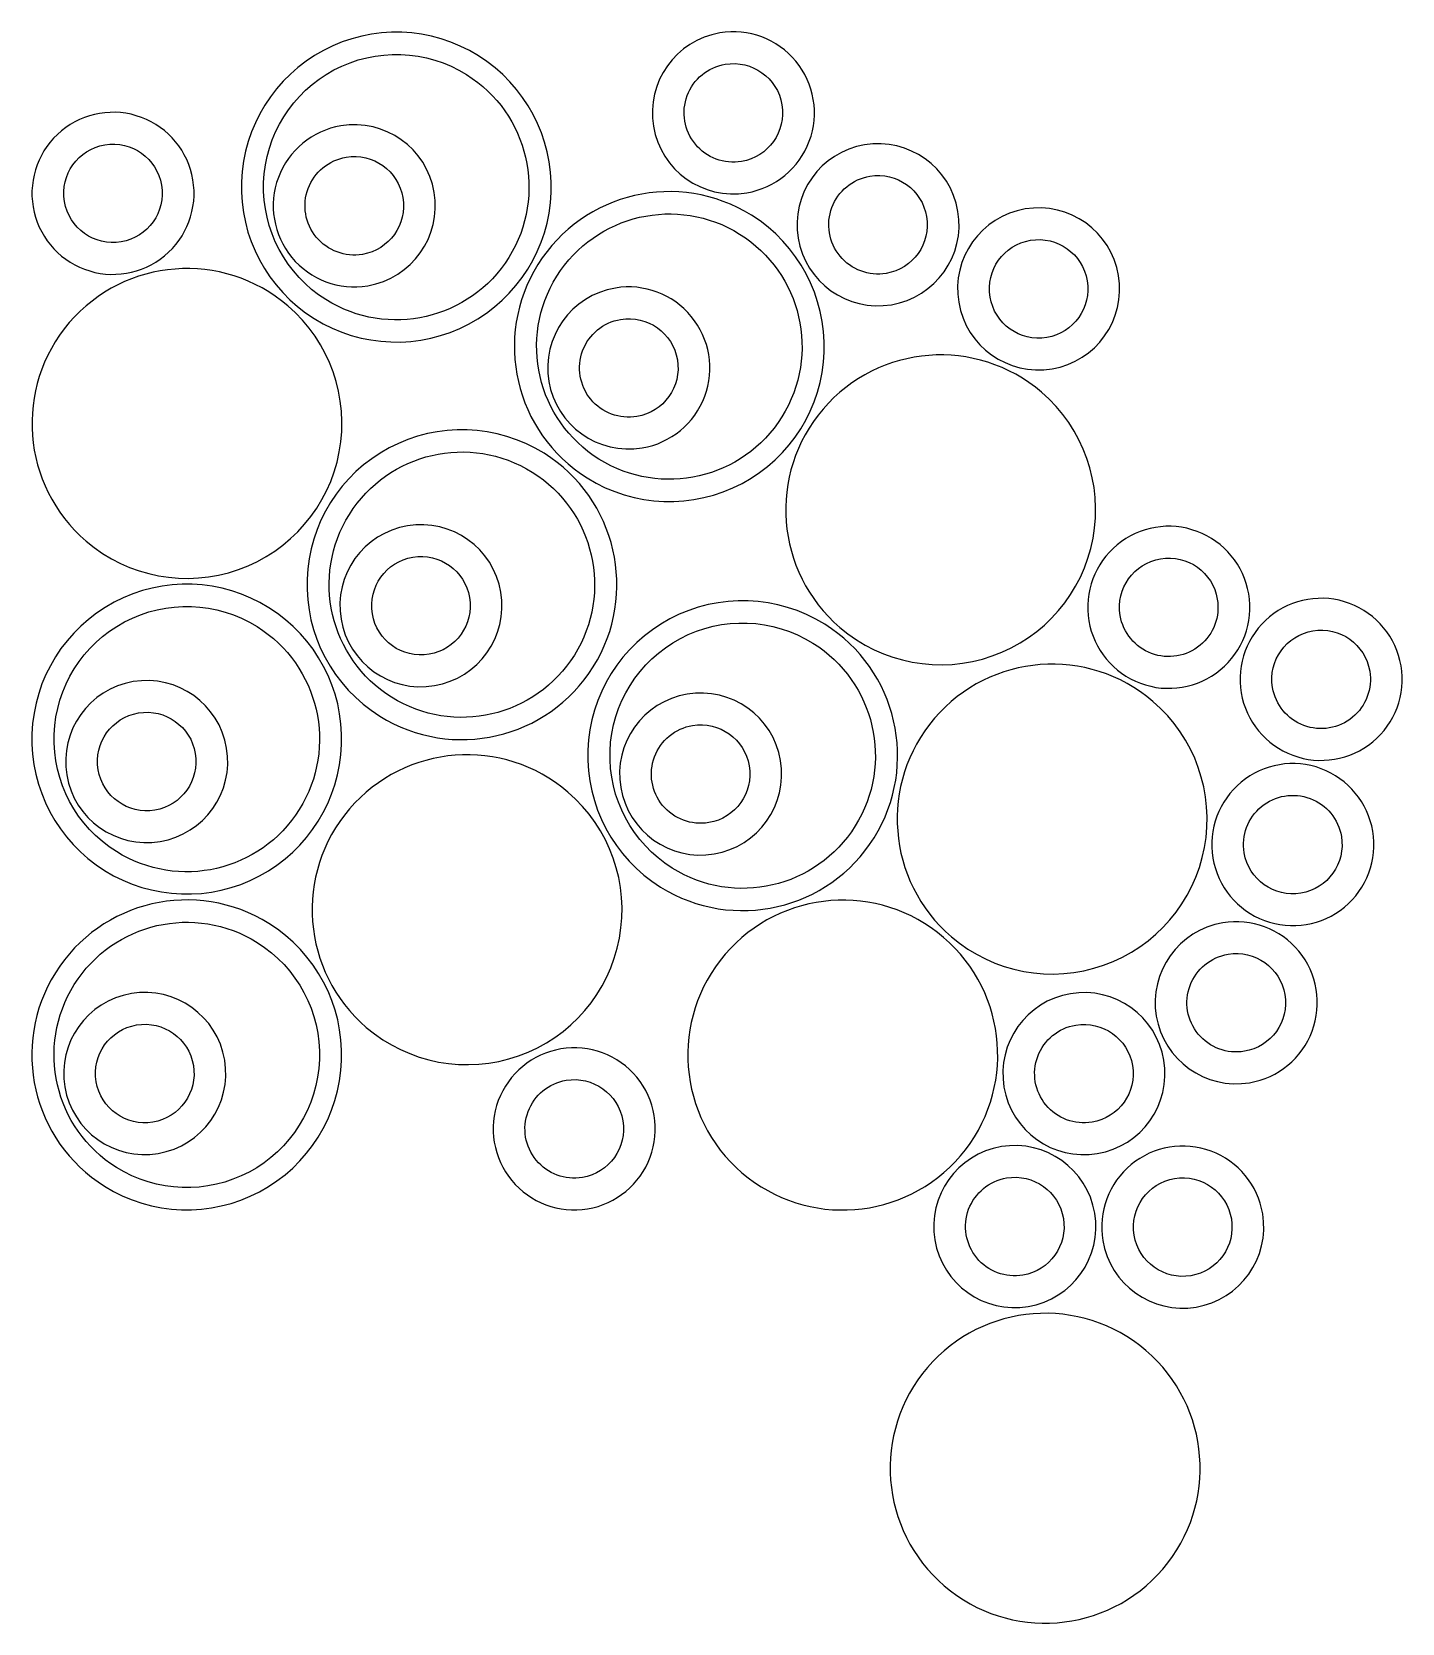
# Model space of a CAD drawing. Header units: metres. Extents: x -1431 to -569, y 937 to 1938.
import ezdxf

# ---------------------------------------------------------------- set-up
doc = ezdxf.new("R2010")
doc.units = ezdxf.units.M
doc.layers.get('0').update_dxf_attribs({"linetype": 'CONTINUOUS'})

msp = doc.modelspace()

# ---------------------------------------------------------------- linework, layer by layer
for points in [[(-1253.399336, 1757.958181, 1), (-1150.050527, 1923.318489, 1)], [(-981.170453, 1837.083156, 1), (-998.036219, 1937.67913, 1)], [(-1245.979412, 1769.830219, -1), (-1157.470451, 1911.446451, -1)], [(-984.477468, 1856.807872, -1), (-994.729204, 1917.954413, -1)], [(-1430.266565, 1828.313209, 1), (-1329.670591, 1845.178976, 1)], [(-1236.580539, 1879.214225, 1), (-1219.714773, 1778.618251, 1)], [(-1410.541848, 1831.620225, -1), (-1349.395307, 1841.87196, -1)], [(-890.147532, 1766.661392, 1), (-907.013299, 1867.257366, 1)], [(-1233.273524, 1859.489509, -1), (-1223.021788, 1798.342968, -1)], [(-893.454548, 1786.386109, -1), (-903.706284, 1847.532649, -1)], [(-1081.581572, 1657.615324, 1), (-978.232764, 1822.975632, 1)], [(-1074.161648, 1669.487362, -1), (-985.652688, 1811.103595, -1)], [(-789.090788, 1726.311392, 1), (-805.956555, 1826.907366, 1)], [(-792.397804, 1746.036109, -1), (-802.649539, 1807.182649, -1)], [(-1396.864079, 1617.876982, 1), (-1269.985106, 1765.953767, 1)], [(-1046.972178, 1676.546392, 1), (-1063.837945, 1777.142366, 1)], [(-1050.279194, 1696.271109, -1), (-1060.530929, 1757.417649, -1)], [(-922.569199, 1563.523399, 1), (-795.690226, 1711.600184, 1)], [(-1212.105616, 1507.788181, 1), (-1108.756807, 1673.148489, 1)], [(-1204.685691, 1519.660219, -1), (-1116.176731, 1661.276451, -1)], [(-1194.634324, 1627.535258, 1), (-1177.768557, 1526.939284, 1)], [(-765.953144, 1567.788194, 1), (-665.35717, 1584.653961, 1)], [(-1191.327308, 1607.810542, -1), (-1181.075572, 1546.664001, -1)], [(-746.228428, 1571.09521, -1), (-685.081887, 1581.346945, -1)], [(-1385.220466, 1410.606212, 1), (-1281.871658, 1575.966521, 1)], [(-1377.800542, 1422.47825, -1), (-1289.291582, 1564.094483, -1)], [(-1035.447482, 1400.188181, 1), (-932.098673, 1565.548489, 1)], [(-670.070175, 1522.472501, 1), (-569.474201, 1539.338268, 1)], [(-1028.027558, 1412.060219, -1), (-939.518597, 1553.676451, -1)], [(-650.345458, 1525.779517, -1), (-589.198917, 1536.031252, -1)], [(-852.451505, 1368.915721, 1), (-725.572533, 1516.992506, 1)], [(-1367.206589, 1529.460667, 1), (-1350.340822, 1428.864693, 1)], [(-1001.762644, 1420.996392, 1), (-1018.628411, 1521.592366, 1)], [(-1363.899573, 1509.73595, -1), (-1353.647838, 1448.589409, -1)], [(-1005.06966, 1440.721109, -1), (-1015.321395, 1501.867649, -1)], [(-1220.579222, 1311.888867, 1), (-1093.70025, 1459.965652, 1)], [(-687.886626, 1418.460792, 1), (-587.290652, 1435.326559, 1)], [(-668.161909, 1421.767808, -1), (-607.015369, 1432.019543, -1)], [(-1385.220466, 1211.863181, 1), (-1281.871658, 1377.223489, 1)], [(-984.201863, 1220.403867, 1), (-857.322891, 1368.480652, 1)], [(-1377.800542, 1223.735219, -1), (-1289.291582, 1365.351451, -1)], [(-664.758804, 1277.081392, 1), (-681.62457, 1377.677366, 1)], [(-668.065819, 1296.806109, -1), (-678.317555, 1357.952649, -1)], [(-1368.411688, 1333.137027, 1), (-1351.545921, 1232.541053, 1)], [(-760.607742, 1232.474449, 1), (-777.473509, 1333.070423, 1)], [(-1365.104672, 1313.412311, -1), (-1354.852937, 1252.26577, -1)], [(-763.914758, 1252.199166, -1), (-774.166493, 1313.345707, -1)], [(-1081.304473, 1197.701392, 1), (-1098.17024, 1298.297366, 1)], [(-1084.611488, 1217.426109, -1), (-1094.863224, 1278.572649, -1)], [(-804.089251, 1136.230352, 1), (-820.955018, 1236.826326, 1)], [(-757.140245, 1177.738194, 1), (-656.544271, 1194.603961, 1)], [(-807.396266, 1155.955068, -1), (-817.648002, 1217.101609, -1)], [(-737.415528, 1181.04521, -1), (-676.268987, 1191.296945, -1)], [(-856.864079, 960.403867, 1), (-729.985106, 1108.480652, 1)]]:
    msp.add_lwpolyline(points, format="xyb", close=True)

doc.saveas('drawing.dxf')
